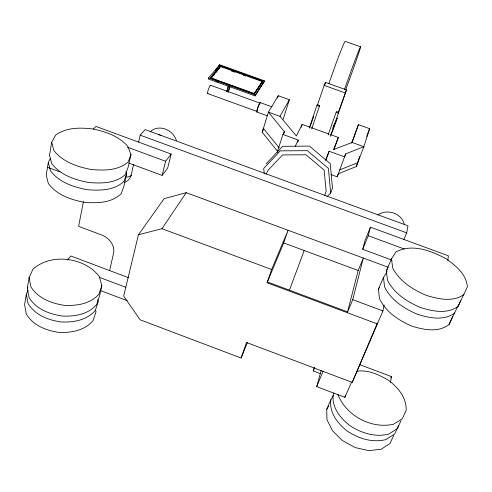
<?xml version="1.0" encoding="UTF-8"?>
<svg xmlns="http://www.w3.org/2000/svg" width="492" height="492" viewBox="0 0 492 492"><rect width="100%" height="100%" fill="white"/><g stroke="black" fill="none" stroke-linecap="round" stroke-linejoin="round"><path stroke-width="0.74" d="M447.929 260.323L448.347 255.772L370.421 227.175L364.966 240.619L362.709 249.321L391.503 259.936M390.494 382.413L391.447 376.589L359.535 364.584M28.124 290.225L26.34 294.154L24.6 304.579L26.267 313.964C33.136 325.483 46.186 330.587 58.917 332.383C71.309 332.943 84.778 330.581 93.105 320.538L96.014 311.811L95.645 310.421M27.324 288.238L29.108 277.55L32.989 269.161C51.156 252.753 84.901 257.31 99.323 276.645L101.85 285.557L99.544 295.932L96.647 304.548C88.154 314.529 74.569 316.639 62.14 316.024C49.305 314.136 36.119 309.074 29.046 297.537L27.324 288.238L27.921 286.934M50.461 158.319L48.321 162.342L46.223 174.931L48.339 183.522C56.887 195.035 70.965 199.807 84.532 202.329C97.201 203.331 111.407 203.079 121.18 193.768L123.953 186.068L126.659 173.891L125.897 171.837M51.672 142.256L49.514 155.189L51.703 163.633C60.528 175.109 74.747 179.838 88.443 182.477C101.155 183.553 115.429 183.621 125.448 174.488L128.197 166.972L130.977 154.47L127.828 146.382C118.83 136.136 105.602 131.555 92.594 128.922C80.024 127.508 66.303 127.348 55.59 135.085L51.672 142.256L53.911 150.601C62.914 162.046 77.226 166.751 91.008 169.469C103.744 170.583 118.068 170.865 128.246 161.862L130.977 154.47M403.852 239.444L406.706 232.857L407.979 225.797L145.115 129.587L140.177 135.177L138.615 142.108M83.462 201.554L78.597 226.357L101.616 234.967A15.947 12.349 34.4 0 1 113.603 253.017L109.642 270.582M388.44 267.322L186.228 192.673L164.131 198.682L138.424 234.77L123.676 296.104L140.103 319.788L241.105 358.028L246.48 342.463L352.223 382.382L382.942 310.932L384.117 304.96M352.223 382.382L377.413 322.992L377.235 323.871L267.082 282.771L271.658 269.518L288.091 230.274L283.693 242.931L267.082 282.771M133.596 164.346L131.247 174.777A15.738 12.78 38 0 1 124.636 182.427M321.171 370.396L316.7 386.651L344.855 397.315L345.366 395.094M128.972 163.166L162.12 175.386L165.613 161.253L171.161 154.051L95.989 126.462L93.375 129.039M171.161 154.051L167.68 168.018L162.12 175.386M352.733 299.683L363.305 258.042L358.201 270.502L347.334 312.715L352.733 299.683L382.942 310.932M362.709 249.321L368.237 235.736L370.421 227.175M208.565 77.982L208.3 78.997L255.096 95.897L264.653 80.959L219.592 64.735L208.565 77.982L255.391 94.888L264.653 80.959M262.218 82.053L262.507 81.075L220.68 66.014L210.896 77.865L210.76 78.376L220.551 66.512L262.359 81.567L254.032 93.997M219.592 64.735L218.368 66.875M220.416 67.004L220.68 66.014M207.784 93.628L257.07 111.475A4.44 0.48 -70.3 0 1 257.925 107.52A4.44 0.48 -70.3 0 1 259.96 103.123L228.472 91.74L228.165 92.016L226.732 91.494L228.282 85.866M227.292 90.534L228.491 86.18M228.165 92.016L229.721 86.389M229.924 86.697L228.472 91.74M320.409 373.643L313.281 370.956L314.29 367.45M255.096 95.897L255.391 94.888M277.586 97.896L278.257 95.731L289.351 99.728L283.171 119.156M277.131 152.514L282.925 134.476L284.413 131.671L268.398 112.151L278.257 95.731M283.736 133.781L284.413 131.671M351.589 143.123L358.422 124.642L369.627 128.683L363.852 146.696L356.356 166.493L338.312 173.793L337.223 176.831L330.987 174.562M356.362 166.462L359.603 156.431M301.196 127.237L302.149 124.365L309.954 127.188M297.574 142.213L298.293 140.054L282.925 134.476M101.85 285.557L98.96 294.099C90.356 304.038 76.697 305.975 64.249 305.323C51.34 303.38 38.069 298.349 30.861 286.799L29.108 277.55M309.24 128.123L317.063 104.956L318.349 104.913L319.579 105.682L311.719 128.836M309.948 127.317L313.613 116.469M317.524 104.894L324.123 85.362L325.563 82.416L346.466 89.913L330.353 136.395M324.671 85.055L325.563 82.416M328.834 83.751L336.202 62.982A31.236 1.261 -70.2 0 1 345.243 41.34L360.556 46.783M328.133 134.962L336.257 111.875L337.524 111.825L338.773 112.6L338.275 113.123L336.719 112.674L336.257 111.875M344.486 89.366L351.952 68.609A31.273 0.695 -70.1 0 1 360.119 48.77A31.273 0.695 -70.1 0 1 345.648 89.765M332.721 128.24L333.994 124.636M338.324 112.385L346.466 89.913M330.519 134.63L338.324 137.452L333.607 149.519L352.143 142.459L358.422 124.642M326.061 159.832L329.117 151.241L344.578 156.856L345.642 153.885L363.852 146.696L352.143 142.459M333.908 149.74L338.324 137.452M326.922 196.695L330.686 193.018L332.469 188.073L330.237 163.633L309.431 146.099L282.642 146.315L266.141 163.842M126.659 173.891L123.898 181.474C113.972 190.675 99.722 190.724 87.029 189.678C73.376 187.077 59.206 182.335 50.485 170.847L48.321 162.342M337.223 176.831L345.642 153.885M289.265 290.661L304.234 250.367M324.548 195.675L326.153 191.357L324.13 170.066L305.956 154.789L282.58 154.925L268.152 170.146L266.024 174.223M366.675 136.487L369.627 128.683M325.452 160.41L329.117 151.241M313.281 370.956L314.714 367.432M241.105 358.028L247.427 342.555M333.902 126.18L337.217 118.16L332.666 131.013A36.58 0.707 -69.9 0 0 331.054 134.814M316.7 386.651L323.035 371.362M393.661 435.506L389.935 443.599L381.159 449.221L368.932 450.66L355.224 447.591L342.334 440.512L332.401 430.635L326.971 419.639L326.743 409.289L330.895 399.639L333.471 395.279M458.009 305.827L449.048 324.542C438.261 332.758 424.067 329.874 412.099 326.214C398.784 320.55 385.949 312.119 379.486 298.705L378.434 289.161L383.459 277.494L387.124 271.689M386.312 270.858L391.472 258.866L395.9 251.953C411.995 243.355 430.955 250.625 445.783 258.62C455.666 265.428 466.238 274.026 467.4 286.848L458.07 306.362C447.08 314.431 432.849 311.282 420.808 307.641C407.364 301.94 394.301 293.644 387.499 280.249L386.312 270.858L387.53 268.94M344.855 397.315L351.552 382.13M458.07 306.362L460.598 300.753M449.048 324.542L452.603 316.663M398.68 425.34L394.676 434.049L385.882 439.602C372.155 443.046 358.213 438.433 346.762 430.771C337.432 423.163 329.013 412.394 330.895 399.639M401.048 420.617L397.37 428.624L388.569 434.141C374.775 437.542 360.79 432.898 349.283 425.236C339.935 417.647 331.411 406.933 333.256 394.16L333.988 392.917M390.802 377.967L391.447 376.589M295.298 146.216L298.293 140.054M302.149 124.365L296.375 136.007L279.985 116.34L268.398 112.151L262.23 132.256L262.999 130.946M279.985 116.34L289.351 99.728M326.743 409.289L328.588 406.152M378.434 289.161L379.566 287.359M262.507 81.075L254.179 93.492L210.896 77.865M138.424 234.77L161.96 228.7L186.228 192.673M226.732 91.494L227.04 91.223L210.582 85.27L209.979 85.885A4.422 0.744 -70.6 0 0 207.87 91.168A4.422 0.744 -70.6 0 0 208.048 93.443M67.49 260.022L70.78 255.969L128.707 277.759M211.56 77.748L214.826 73.794M215.754 72.662L217.157 70.965M218.085 69.833L219.487 68.136M215.49 70.338L217.409 68.031M319.579 105.682L319.056 106.198L317.494 105.749L317.063 104.956M454.799 312.949C443.882 321.079 429.664 318.023 417.653 314.376C404.252 308.687 391.269 300.341 384.596 286.941L383.459 277.494M463.987 294.444C452.861 302.408 438.606 299.087 426.515 295.458C412.991 289.733 399.781 281.522 392.751 268.152L391.472 258.866M339.744 169.9L357.795 162.692M357.21 371.171C368.403 369.646 379.141 374.855 388.575 380.322C398.059 387.536 406.632 397.622 406.183 410.217L402.235 418.827L393.416 424.276C371.073 429.122 346.208 415.771 337.899 394.473M324.123 85.362L345.199 92.926M231.228 70.897L234.832 72.195M243.478 75.307L245.643 76.088M216.308 81.309L218.454 82.084M260.157 102.551L271.922 106.807M311.368 127.699L329.105 134.119M256.873 112.041L267.23 115.792M140.177 135.177L406.706 232.857M127.403 147.206L165.613 161.253M368.237 235.736L404.264 248.977M283.693 242.931L358.201 270.502M47.816 167.409L59.889 171.886M161.96 228.7L271.658 269.518M267.42 281.959L347.555 311.854M99.329 277.316L125.86 287.316M100.688 290.655L127.256 300.692M210.582 85.27L210.748 85.387A4.422 0.744 -70.6 0 1 210.81 85.774M279.204 147.864L263.404 128.418L262.211 132.286L277.931 151.8M97.699 299.61L98.265 301.682L95.362 310.341C86.93 320.347 73.388 322.543 60.971 321.952C48.173 320.095 35.037 315.021 28.038 303.49L26.34 294.154M264.339 173.793L263.657 168.504L280.292 150.859L307.365 150.669L328.41 168.381L330.686 193.018M257.107 111.807A5.037 0.547 -70.3 0 1 258.066 106.924A5.037 0.547 -70.3 0 1 260.268 103.08M131.665 175.33A15.529 12.675 38.2 0 1 126.604 177.157M377.874 214.918A16.082 13.758 13 0 1 393.741 213.079A16.082 13.758 13 0 1 404.27 224.377M150.085 132.053A15.873 13.352 37.8 0 1 164.635 128.836A15.873 13.352 37.8 0 1 176.425 140.478M158.934 134.703A16.113 13.481 37.6 0 1 161.56 135.663M263.195 80.971L254.493 93.984L210.139 77.97L220.404 65.565L263.195 80.971"/></g></svg>
